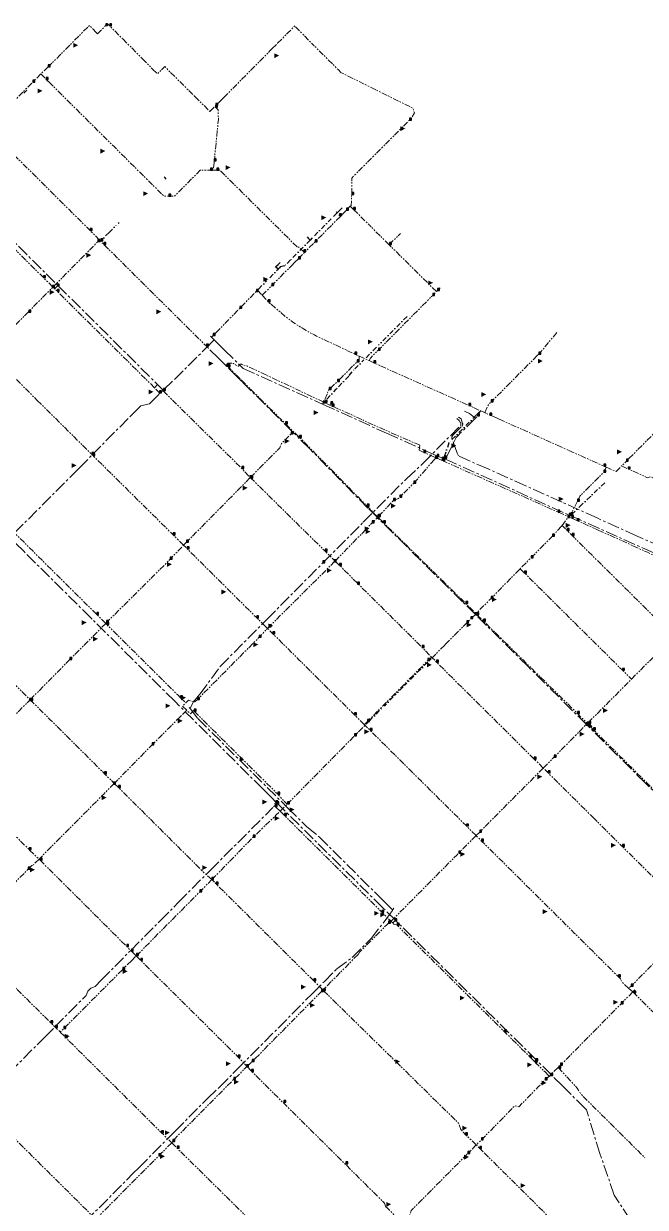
# Model space of a CAD drawing. Header units: millimetres. Extents: x 489358 to 493084, y 5457635 to 5460242.
# Drawn here: x 490310 to 490946, y 5458880 to 5460093 of the extents above; entities that cross this region are included whole.
import ezdxf

# ---------------------------------------------------------------- set-up
doc = ezdxf.new("R2010")
doc.units = ezdxf.units.MM
doc.header["$LTSCALE"] = 10
for name, pattern in [('CENTER', [2, 1.25, -0.25, 0.25, -0.25]), ('DASHDOT', [1, 0.5, -0.25, 0, -0.25]), ('PIPE', [1.305, 0.6, -0.15, 0.15, -0.15, 0.15, -0.105])]:
    doc.linetypes.add(name, pattern=pattern)
for name, color, linetype in [('Abandoned Mains', 10, 'Continuous'), ('Control Valves', 10, 'Continuous'), ('DFPS Mains', 10, 'Continuous'), ('Distribution Mains', 10, 'Continuous'), ('Hydrants', 10, 'Continuous'), ('Transmission Mains', 10, 'Continuous')]:
    doc.layers.add(name, color=color, linetype=linetype)

# ---------------------------------------------------------------- blocks, each defined once
blk = doc.blocks.new('SUPPLYPOINT')
at = {"linetype": 'Continuous'}
h = blk.add_hatch(color=256, dxfattribs=at)
h.paths.add_polyline_path([(0, 3.90525), (0, 0), (3.90525, 0), (3.90525, 3.90525)])
h.paths.add_polyline_path([(3.254375, 1.952625, -1), (0.650875, 1.952625, -1)], flags=16)
blk.add_lwpolyline([(0, 0), (3.90525, 0), (3.90525, 3.90525), (0, 3.90525)], close=True)
blk.add_circle((1.952625, 1.952625), 1.30175)
blk = doc.blocks.new('DAR')
blk.add_solid([(-2.25, 0.34), (-2.24, -0.41), (0, 0)])

msp = doc.modelspace()

# ---------------------------------------------------------------- linework, layer by layer
at = {"layer": 'Abandoned Mains', "color": 40, "linetype": 'DASHDOT', "lineweight": -3, "true_color": 0xffaa00}
for points in [[(490310.261, 5460022.024, 0), (490313.034, 5460024.907, 0)], [(490455.884, 5459933.908, 0), (490454.664, 5459935.128, 0), (490453.734, 5459936.058, 0)], [(490635.936, 5459904.463, 0), (490634.186, 5459902.703, 0), (490630.976, 5459899.463, 0)], [(490406.735, 5459888.681, 0), (490407.592, 5459889.548, 0)], [(490607.626, 5459875.864, 0), (490624.955, 5459893.379, 0)], [(490630.976, 5459899.463, 0), (490628.616, 5459897.073, 0), (490627.099, 5459895.544, 0)], [(490630.976, 5459899.463, 0), (490630.086, 5459900.353, 0)], [(490397.382, 5459879.255, 0), (490389.966, 5459871.76, 0)], [(490397.382, 5459879.255, 0), (490404.704, 5459886.626, 0)], [(490603.325, 5459871.511, 0), (490583.185, 5459851.159, 0), (490577.185, 5459845.059, 0), (490572.635, 5459843.959, 0), (490571.785, 5459843.109, 0)], [(490600.085, 5459874.711, 0), (490601.625, 5459873.191, 0), (490603.325, 5459871.511, 0)], [(490605.484, 5459873.697, 0), (490603.325, 5459871.511, 0)], [(490561.841, 5459832.932, 0), (490570.395, 5459841.689, 0)], [(490570.395, 5459841.689, 0), (490567.885, 5459844.209, 0), (490570.385, 5459846.599, 0), (490572.485, 5459848.609, 0)], [(490570.395, 5459841.689, 0), (490571.785, 5459843.109, 0)], [(490550.441, 5459821.26, 0), (490559.013, 5459830.037, 0)], [(490702.536, 5459793.263, 0), (490673.256, 5459763.79, 0)], [(490671.108, 5459761.628, 0), (490660.502, 5459750.952, 0)], [(490632.365, 5459721.214, 0), (490643.185, 5459732.66, 0), (490649.035, 5459739.41, 0), (490658.354, 5459748.79, 0)], [(490620.427, 5459708.574, 0), (490630.035, 5459718.749, 0), (490630.959, 5459719.726, 0)], [(490777.156, 5459695.903, 0), (490773.37, 5459692.054, 0), (490745.586, 5459664.161, 0)], [(490745.586, 5459664.161, 0), (490745.396, 5459663.601, 0), (490740.276, 5459648.451, 0), (490739.986, 5459647.611, 0)], [(490738.486, 5459645.611, 0), (490738.886, 5459646.111, 0), (490742.035, 5459648.414, 0)], [(490904.915, 5459622.888, 0), (490890.205, 5459608.835, 0), (490881.835, 5459600.915, 0), (490870.995, 5459590.387, 0)], [(490727.078, 5459442.544, 0), (490725.031, 5459440.479, 0)], [(490723.624, 5459439.059, 0), (490699.847, 5459415.097, 0)], [(490688.349, 5459403.518, 0), (490679.027, 5459394.117, 0)], [(490698.439, 5459413.679, 0), (490689.757, 5459404.937, 0)], [(490660.488, 5459375.423, 0), (490663.734, 5459378.707, 0), (490677.619, 5459392.697, 0)]]:
    msp.add_polyline3d(points, dxfattribs=at)
at = {"layer": 'DFPS Mains', "color": 5, "linetype": 'CENTER', "lineweight": 5}
for points in [[(490480.263, 5459391.56, 0), (490483.85, 5459398.873, 0), (490485.142, 5459400.167, 0), (490490.313, 5459406.091, 0), (490511.248, 5459434.748, 0), (490558.864, 5459482.829, 0), (490616.424, 5459540.845, 0), (490657.547, 5459582.311, 0), (490701.896, 5459626.968, 0), (490718.675, 5459642.564, 0), (490757.161, 5459681.395, 0), (490757.166, 5459681.401, 0), (490757.193, 5459681.434, 0), (490757.219, 5459681.467, 0), (490757.244, 5459681.501, 0), (490757.269, 5459681.535, 0), (490757.294, 5459681.57, 0), (490757.318, 5459681.605, 0), (490757.341, 5459681.641, 0), (490757.363, 5459681.677, 0), (490757.385, 5459681.713, 0), (490757.407, 5459681.75, 0), (490757.427, 5459681.787, 0), (490757.447, 5459681.824, 0), (490757.467, 5459681.862, 0), (490757.485, 5459681.9, 0), (490757.503, 5459681.939, 0), (490757.521, 5459681.977, 0), (490757.537, 5459682.016, 0), (490757.553, 5459682.056, 0), (490757.569, 5459682.095, 0), (490757.583, 5459682.135, 0), (490757.597, 5459682.175, 0), (490757.61, 5459682.216, 0), (490757.623, 5459682.256, 0), (490757.634, 5459682.297, 0), (490757.646, 5459682.338, 0), (490757.656, 5459682.379, 0), (490757.666, 5459682.42, 0), (490757.674, 5459682.462, 0), (490757.683, 5459682.504, 0), (490757.69, 5459682.545, 0), (490757.697, 5459682.587, 0), (490757.703, 5459682.629, 0), (490757.708, 5459682.671, 0), (490757.713, 5459682.714, 0), (490757.716, 5459682.756, 0), (490757.719, 5459682.798, 0), (490757.722, 5459682.841, 0), (490757.692, 5459683.348, 0), (490757.557, 5459683.839, 0), (490757.541, 5459683.878, 0), (490757.524, 5459683.917, 0), (490757.507, 5459683.956, 0), (490757.489, 5459683.994, 0), (490757.471, 5459684.033, 0), (490757.452, 5459684.07, 0), (490757.432, 5459684.108, 0), (490757.411, 5459684.145, 0), (490757.39, 5459684.182, 0), (490755.763, 5459686.473, 0), (490753.601, 5459688.62, 0)], [(490753.925, 5459653.055, 0), (490748.526, 5459668.195, 0), (490748.525, 5459668.199, 0), (490748.51, 5459668.252, 0), (490748.495, 5459668.306, 0), (490748.482, 5459668.36, 0), (490748.47, 5459668.414, 0), (490748.458, 5459668.469, 0), (490748.448, 5459668.523, 0), (490748.438, 5459668.578, 0), (490748.43, 5459668.633, 0), (490748.422, 5459668.688, 0), (490748.415, 5459668.743, 0), (490748.41, 5459668.799, 0), (490748.405, 5459668.854, 0), (490748.401, 5459668.91, 0), (490748.398, 5459668.965, 0), (490748.396, 5459669.021, 0), (490748.396, 5459669.076, 0), (490748.396, 5459669.132, 0), (490748.397, 5459669.188, 0), (490748.399, 5459669.243, 0), (490748.461, 5459669.74, 0), (490748.62, 5459670.272, 0), (490748.641, 5459670.323, 0), (490748.663, 5459670.374, 0), (490748.685, 5459670.425, 0), (490748.709, 5459670.475, 0), (490748.733, 5459670.525, 0), (490748.759, 5459670.575, 0), (490748.785, 5459670.624, 0), (490748.812, 5459670.672, 0), (490748.84, 5459670.721, 0), (490748.869, 5459670.768, 0), (490748.898, 5459670.815, 0), (490748.929, 5459670.862, 0), (490748.96, 5459670.908, 0), (490748.992, 5459670.953, 0), (490749.025, 5459670.998, 0), (490749.058, 5459671.043, 0), (490749.092, 5459671.086, 0), (490749.128, 5459671.13, 0), (490749.163, 5459671.172, 0), (490749.2, 5459671.214, 0), (490758.645, 5459680.728, 0), (490758.65, 5459680.734, 0), (490758.688, 5459680.777, 0), (490758.725, 5459680.82, 0), (490758.761, 5459680.864, 0), (490758.797, 5459680.909, 0), (490758.831, 5459680.954, 0), (490758.865, 5459681, 0), (490758.898, 5459681.046, 0), (490758.931, 5459681.093, 0), (490758.962, 5459681.141, 0), (490758.993, 5459681.189, 0), (490759.022, 5459681.238, 0), (490759.051, 5459681.287, 0), (490759.079, 5459681.336, 0), (490759.106, 5459681.387, 0), (490759.133, 5459681.437, 0), (490759.158, 5459681.488, 0), (490759.182, 5459681.54, 0), (490759.206, 5459681.592, 0), (490759.229, 5459681.644, 0), (490759.251, 5459681.697, 0), (490759.271, 5459681.75, 0), (490759.291, 5459681.803, 0), (490759.31, 5459681.857, 0), (490759.328, 5459681.911, 0), (490759.345, 5459681.965, 0), (490759.362, 5459682.02, 0), (490759.377, 5459682.075, 0), (490759.391, 5459682.13, 0), (490759.404, 5459682.186, 0), (490759.416, 5459682.241, 0), (490759.428, 5459682.297, 0), (490759.438, 5459682.353, 0), (490759.447, 5459682.41, 0), (490759.456, 5459682.466, 0), (490759.463, 5459682.522, 0), (490759.47, 5459682.579, 0), (490759.475, 5459682.636, 0), (490759.479, 5459682.693, 0), (490759.483, 5459682.75, 0), (490759.485, 5459682.807, 0), (490759.487, 5459682.864, 0), (490759.487, 5459682.921, 0), (490759.487, 5459682.978, 0), (490759.485, 5459683.035, 0), (490759.483, 5459683.092, 0), (490759.479, 5459683.148, 0), (490759.474, 5459683.205, 0), (490759.389, 5459683.711, 0), (490757.941, 5459688.234, 0), (490755.103, 5459690.133, 0)], [(491017.395, 5459532.642, 0), (490937.568, 5459568.556, 0), (490897.017, 5459586.774, 0), (490861.29, 5459602.822, 0), (490824.09, 5459619.54, 0), (490785.412, 5459636.94, 0), (490755.294, 5459650.458, 0), (490753.925, 5459653.055, 0)], [(490479.523, 5459392.502, 0), (490480.263, 5459391.56, 0)], [(490480.263, 5459391.56, 0), (490488.261, 5459381.169, 0), (490580.567, 5459289.562, 0), (490600.017, 5459270.235, 0), (490612.416, 5459260.072, 0), (490676.97, 5459195.934, 0), (490684.864, 5459188.075, 0), (490686.74, 5459186.264, 0), (490687.814, 5459185.227, 0)], [(490373.085, 5458865.862, 0), (490422.162, 5458915.354, 0), (490427.862, 5458921.105, 0), (490463.054, 5458956.584, 0), (490465.024, 5458958.572, 0), (490498.042, 5458991.87, 0), (490510.369, 5459003.576, 0), (490524.244, 5459017.55, 0), (490528.258, 5459021.593, 0), (490605.692, 5459099.71, 0), (490617.814, 5459111.938, 0), (490630.48, 5459124.717, 0), (490646.252, 5459136.371, 0), (490665.649, 5459155.877, 0), (490681.849, 5459176.814, 0), (490685.682, 5459181.768, 0), (490687.513, 5459184.739, 0), (490687.814, 5459185.227, 0)], [(490688.878, 5459186.954, 0), (490688.251, 5459185.936, 0), (490687.814, 5459185.227, 0)]]:
    msp.add_polyline3d(points, dxfattribs=at)
at = {"layer": 'Distribution Mains', "color": 140, "linetype": 'PIPE', "lineweight": 5, "true_color": 0x00aaff, "flags": 128}
for points in [[(490384.455, 5460083.777), (490377.313, 5460091.483), (490361.485, 5460075.505), (490347.061, 5460060.945), (490335.102, 5460048.873)], [(490384.455, 5460083.777), (490385.474, 5460082.677)], [(490385.474, 5460082.677), (490393.915, 5460091.199)], [(490393.915, 5460091.199), (490395.832, 5460093.099), (490397.179, 5460091.761), (490398.028, 5460090.914), (490411.396, 5460077.564)], [(490569.946, 5460073.159), (490580.217, 5460083.528), (490587.533, 5460090.913), (490605.633, 5460072.241)], [(490411.396, 5460077.564), (490420.945, 5460068.029), (490431.375, 5460057.396)], [(490564.459, 5460067.621), (490569.946, 5460073.159)], [(490644.389, 5459906.084), (490645.131, 5459906.777), (490645.901, 5459918.116), (490645.832, 5459935.074), (490703.157, 5459992.521), (490705.135, 5459994.503), (490707.894, 5459997.823), (490709.964, 5460002.006), (490708.366, 5460006.736), (490635.085, 5460043.002), (490631.892, 5460046.173), (490605.633, 5460072.241)], [(490514.755, 5460017.444), (490561.746, 5460064.882), (490564.459, 5460067.621)], [(490335.102, 5460048.873), (490327.47, 5460041.637)], [(490431.375, 5460057.396), (490441.972, 5460046.593)], [(490441.972, 5460046.593), (490446.937, 5460041.664), (490454.406, 5460049.187), (490470.012, 5460033.693), (490485.334, 5460018.481)], [(490327.47, 5460041.637), (490319.199, 5460033.283), (490308.076, 5460022.047), (490292.427, 5460006.241), (490290.739, 5460004.536), (490289.831, 5460003.619), (490272.454, 5459986.142)], [(490327.47, 5460041.637), (490330.19, 5460038.944)], [(490330.19, 5460038.944), (490331.469, 5460037.678)], [(490336.953, 5460032.247), (490333.099, 5460036.063), (490331.469, 5460037.678)], [(490504.253, 5459943.095), (490501.155, 5459943.082), (490496.208, 5459943.061), (490490.695, 5459943.038), (490471.967, 5459924.134), (490464.299, 5459916.393), (490459.481, 5459916.365), (490458.49, 5459916.359), (490457.782, 5459916.355), (490453.72, 5459916.331), (490444.001, 5459925.979), (490402.462, 5459967.214), (490400.16, 5459969.5), (490351.292, 5460018.013), (490336.953, 5460032.247)], [(490485.334, 5460018.481), (490500.685, 5460003.241)], [(490510.536, 5460013.186), (490506.735, 5460009.348), (490505.891, 5460008.496)], [(490510.536, 5460013.186), (490514.755, 5460017.444)], [(490500.685, 5460003.241), (490505.891, 5460008.496)], [(490505.891, 5460008.496), (490506.478, 5460007.815), (490509.033, 5460004.85), (490509.336, 5459994.955), (490508.669, 5459988.315), (490505.533, 5459957.111), (490505.189, 5459953.693)], [(490387.582, 5459871.484), (490377.982, 5459881.304), (490363.722, 5459895.468), (490300.992, 5459957.775), (490281.532, 5459977.105)], [(490504.957, 5459951.064), (490504.253, 5459943.095)], [(490504.957, 5459951.064), (490505.097, 5459952.655), (490505.189, 5459953.693)], [(490509.665, 5459943.117), (490508.928, 5459943.114), (490507.657, 5459943.109), (490504.253, 5459943.095)], [(490510.875, 5459943.089), (490509.665, 5459943.117)], [(490589.874, 5459864.42), (490582.99, 5459871.395), (490549.713, 5459904.429), (490514.859, 5459939.029), (490510.875, 5459943.089)], [(490339.882, 5459823.403), (490330.132, 5459833.002), (490321.502, 5459841.612), (490292.841, 5459870.202), (490252.461, 5459910.482), (490230.231, 5459932.652)], [(490637.153, 5459898.775), (490640.519, 5459902.174)], [(490644.389, 5459906.084), (490640.519, 5459902.174)], [(490644.389, 5459906.084), (490647.685, 5459902.819)], [(490647.685, 5459902.819), (490655.146, 5459895.431)], [(490634.201, 5459895.792), (490629.379, 5459890.92), (490626.467, 5459887.978), (490614.855, 5459876.247), (490608.397, 5459869.744), (490597.41, 5459858.631)], [(490632.781, 5459897.199), (490633.491, 5459896.496), (490634.201, 5459895.792)], [(490637.153, 5459898.775), (490634.201, 5459895.792)], [(490655.146, 5459895.431), (490663.921, 5459886.742)], [(490684.223, 5459866.638), (490663.921, 5459886.742)], [(490684.223, 5459866.638), (490684.65, 5459867.073), (490695.797, 5459878.331)], [(490340.532, 5459824.003), (490374.948, 5459858.772), (490375.722, 5459859.554), (490386.032, 5459869.954), (490387.582, 5459871.484)], [(490388.642, 5459870.404), (490387.582, 5459871.484)], [(490389.263, 5459871.049), (490388.642, 5459870.404)], [(490498.683, 5459761.056), (490497.783, 5459761.956), (490497.063, 5459762.676), (490462.993, 5459796.506), (490456.043, 5459803.405), (490392.032, 5459866.954), (490388.642, 5459870.404)], [(490597.41, 5459858.631), (490596.7, 5459859.335), (490591.782, 5459864.217), (490589.874, 5459864.42)], [(490732.582, 5459818.748), (490726.334, 5459824.936), (490713.051, 5459838.09), (490684.223, 5459866.638)], [(490591.26, 5459852.41), (490587.402, 5459848.512)], [(490591.26, 5459852.41), (490597.41, 5459858.631)], [(490554.178, 5459814.949), (490564.038, 5459824.91), (490565.538, 5459826.426), (490572.602, 5459833.562), (490584.469, 5459845.55)], [(490584.469, 5459845.55), (490587.402, 5459848.512)], [(490274.081, 5459756.95), (490276.631, 5459759.55), (490290.611, 5459773.662), (490291.945, 5459774.994), (490298.979, 5459782.02), (490314.782, 5459798.042), (490338.182, 5459821.642), (490339.482, 5459822.953), (490339.882, 5459823.403)], [(490339.882, 5459823.403), (490340.532, 5459824.003)], [(490443.907, 5459720.142), (490409.713, 5459754.074), (490392.903, 5459770.764), (490376.663, 5459786.873), (490344.432, 5459818.853), (490339.882, 5459823.403)], [(490344.947, 5459825.018), (490344.432, 5459824.453), (490342.282, 5459822.303), (490340.532, 5459824.003)], [(490532.594, 5459802.987), (490548.16, 5459818.924), (490549.377, 5459820.17)], [(490549.377, 5459820.17), (490554.178, 5459814.949)], [(490663.565, 5459747.969), (490664.971, 5459750.614), (490673.096, 5459758.796), (490674.599, 5459760.309), (490676.199, 5459761.92), (490682.347, 5459768.111), (490683.12, 5459768.89), (490683.496, 5459769.269), (490683.873, 5459769.648), (490687.051, 5459772.848), (490687.48, 5459773.28), (490688.339, 5459774.145), (490706.697, 5459792.632), (490728.742, 5459814.833), (490732.582, 5459818.748)], [(490736.447, 5459822.639), (490733.814, 5459819.988), (490732.582, 5459818.748)], [(490554.178, 5459814.949), (490560.372, 5459808.213), (490562.556, 5459806.288), (490577.936, 5459793.203), (490580.482, 5459791.249), (490583.067, 5459789.336), (490585.679, 5459787.473), (490588.485, 5459785.548), (490591.001, 5459783.883), (490593.707, 5459782.159), (490596.447, 5459780.479), (490599.212, 5459778.85), (490602.006, 5459777.269), (490604.826, 5459775.737), (490607.658, 5459774.263), (490609.825, 5459773.175), (490612.71, 5459771.784), (490645.327, 5459756.398), (490649.129, 5459754.604), (490653.558, 5459752.568)], [(490506.833, 5459776.607), (490530.843, 5459801.195)], [(490530.843, 5459801.195), (490531.542, 5459801.91)], [(490531.542, 5459801.91), (490532.594, 5459802.987)], [(490506.833, 5459776.607), (490505.05, 5459774.81), (490504.013, 5459773.766), (490502.293, 5459772.006)], [(490855.769, 5459776.773), (490839.264, 5459756.668), (490837.333, 5459754.721), (490835.831, 5459753.207)], [(490274.731, 5459756.35), (490281.845, 5459749.244), (490323.882, 5459707.251)], [(490519.084, 5459743.557), (490518.584, 5459743.057), (490518.133, 5459742.607)], [(490617.13, 5459705.424), (490539.184, 5459742.257), (490533.334, 5459744.107), (490533.164, 5459744.177), (490532.994, 5459744.227), (490532.824, 5459744.267), (490532.644, 5459744.297), (490532.464, 5459744.307), (490532.284, 5459744.307), (490532.104, 5459744.287), (490531.924, 5459744.257), (490531.754, 5459744.207), (490531.574, 5459744.157), (490531.414, 5459744.087), (490531.254, 5459743.997), (490531.104, 5459743.907), (490530.954, 5459743.797), (490530.824, 5459743.677), (490530.694, 5459743.547), (490530.584, 5459743.407), (490530.474, 5459743.267), (490530.384, 5459743.107), (490530.304, 5459742.947), (490530.234, 5459742.777), (490530.184, 5459742.607), (490530.084, 5459742.527), (490529.974, 5459742.457), (490529.864, 5459742.397), (490529.754, 5459742.347), (490529.634, 5459742.307), (490529.514, 5459742.277), (490529.384, 5459742.257), (490529.264, 5459742.237), (490529.134, 5459742.237), (490529.004, 5459742.237), (490528.884, 5459742.257), (490528.754, 5459742.287), (490528.634, 5459742.317), (490528.514, 5459742.367), (490528.404, 5459742.417), (490528.294, 5459742.477), (490528.194, 5459742.547), (490528.094, 5459742.627), (490527.994, 5459742.717), (490527.914, 5459742.807), (490527.834, 5459742.907), (490527.803, 5459742.945), (490527.728, 5459743.033), (490527.652, 5459743.12), (490527.575, 5459743.206), (490527.496, 5459743.29), (490527.416, 5459743.373), (490527.334, 5459743.455), (490527.25, 5459743.535), (490527.166, 5459743.613), (490527.08, 5459743.69), (490526.993, 5459743.766), (490526.904, 5459743.84), (490526.814, 5459743.912), (490526.723, 5459743.983), (490526.63, 5459744.053), (490526.537, 5459744.12), (490526.442, 5459744.186), (490526.346, 5459744.251), (490526.249, 5459744.313), (490526.151, 5459744.374), (490526.052, 5459744.433), (490525.952, 5459744.491), (490525.851, 5459744.547), (490525.749, 5459744.601), (490525.646, 5459744.653), (490525.542, 5459744.703), (490525.437, 5459744.752), (490525.331, 5459744.799), (490525.225, 5459744.844), (490525.118, 5459744.887), (490525.01, 5459744.928), (490524.901, 5459744.967), (490524.792, 5459745.004), (490524.682, 5459745.04), (490524.572, 5459745.073), (490524.461, 5459745.105), (490524.349, 5459745.134), (490524.237, 5459745.162), (490524.124, 5459745.188), (490524.011, 5459745.212), (490523.898, 5459745.233), (490523.784, 5459745.253), (490523.67, 5459745.271), (490523.556, 5459745.287), (490523.441, 5459745.301), (490523.326, 5459745.312), (490523.211, 5459745.322), (490523.096, 5459745.33), (490522.98, 5459745.336), (490522.865, 5459745.34), (490522.75, 5459745.341), (490522.634, 5459745.341), (490522.519, 5459745.339), (490522.403, 5459745.335), (490522.288, 5459745.328), (490522.173, 5459745.32), (490522.058, 5459745.31), (490521.943, 5459745.297), (490521.828, 5459745.283), (490521.714, 5459745.267), (490521.6, 5459745.248), (490521.486, 5459745.228), (490521.373, 5459745.206), (490521.26, 5459745.181), (490521.148, 5459745.155), (490521.036, 5459745.127), (490520.924, 5459745.097), (490520.813, 5459745.065), (490520.703, 5459745.031), (490520.593, 5459744.995), (490520.484, 5459744.957), (490519.084, 5459743.557)], [(490653.558, 5459752.568), (490653.405, 5459748.964), (490651.354, 5459746.9), (490647.389, 5459742.911), (490646.043, 5459741.556), (490636, 5459731.453), (490632.184, 5459727.625), (490631.675, 5459727.111), (490631.306, 5459726.726), (490630.859, 5459726.28), (490626.988, 5459722.388), (490622.905, 5459718.28), (490622.217, 5459717.588), (490617.561, 5459706.455)], [(490653.558, 5459752.568), (490663.565, 5459747.969)], [(490663.565, 5459747.969), (490668.576, 5459745.667), (490669.941, 5459745.054), (490765.832, 5459701.976), (490777.851, 5459696.603)], [(490835.831, 5459753.207), (490790.033, 5459707.02)], [(490517.693, 5459742.156), (490518.133, 5459742.607)], [(490518.133, 5459742.607), (490519.234, 5459741.557), (490532.884, 5459728.007)], [(490443.907, 5459720.142), (490443.483, 5459719.714)], [(490447.124, 5459723.395), (490443.907, 5459720.142)], [(490449.52, 5459714.572), (490449.084, 5459715.005), (490443.907, 5459720.142)], [(490532.884, 5459728.007), (490578.084, 5459683.107)], [(490323.882, 5459707.251), (490337.714, 5459693.52), (490379.233, 5459652.302)], [(490452.964, 5459716.725), (490453.164, 5459717.365), (490453.684, 5459717.855), (490453.334, 5459718.245)], [(490452.964, 5459716.725), (490460.984, 5459708.795), (490531.703, 5459639.016), (490533.233, 5459637.506), (490542.033, 5459628.206)], [(490782.11, 5459694.699), (490785.744, 5459702.825), (490788.746, 5459705.722), (490790.033, 5459707.02)], [(490616.935, 5459704.959), (490615.795, 5459703.359)], [(490617.13, 5459705.424), (490616.935, 5459704.959)], [(490617.561, 5459706.455), (490617.13, 5459705.424)], [(490618.495, 5459704.779), (490617.13, 5459705.424)], [(490617.561, 5459706.455), (490618.833, 5459705.288), (490618.495, 5459704.779)], [(490623.315, 5459702.499), (490618.495, 5459704.779)], [(490624.235, 5459703.559), (490623.315, 5459702.499)], [(490715.735, 5459661.211), (490660.285, 5459685.459), (490656.725, 5459687.489), (490649.875, 5459690.539), (490625.735, 5459701.359), (490623.315, 5459702.499)], [(490777.851, 5459696.603), (490775.514, 5459692.083), (490774.761, 5459691.324), (490773.207, 5459689.759)], [(490777.851, 5459696.603), (490782.11, 5459694.699)], [(490794.876, 5459688.874), (490787.323, 5459692.263), (490782.11, 5459694.699)], [(490929.701, 5459647.616), (490976.394, 5459694.635), (490982.942, 5459701.229), (490983.576, 5459701.867), (490984.216, 5459702.511), (490987.883, 5459706.205), (490993.411, 5459701.84), (490995.464, 5459700.219), (490996.805, 5459699.159), (490997.279, 5459698.784), (490997.753, 5459698.41), (491020.408, 5459680.508), (491048.074, 5459658.645), (491078.411, 5459639.36), (491078.868, 5459639.069), (491102.041, 5459624.34), (491109.81, 5459620.783), (491110.778, 5459620.339), (491117.182, 5459617.406)], [(490578.084, 5459683.107), (490592.534, 5459669.158), (490609.214, 5459652.188), (490661.584, 5459598.908), (490672.503, 5459587.833)], [(490794.876, 5459688.874), (490796.826, 5459687.999)], [(490796.826, 5459687.999), (490882.667, 5459649.492), (490903.909, 5459639.963), (490906.231, 5459638.921)], [(490542.033, 5459628.206), (490556.517, 5459642.803), (490572.338, 5459658.746), (490573.877, 5459663.134), (490577.892, 5459667.177), (490583.808, 5459673.136), (490585.498, 5459674.839)], [(490715.535, 5459655.91), (490714.985, 5459656.16), (490715.735, 5459661.211)], [(490473.633, 5459558.904), (490463.083, 5459569.404), (490459.898, 5459572.553), (490424.943, 5459607.103), (490424.293, 5459607.753), (490408.734, 5459623.139), (490408.307, 5459623.561), (490407.88, 5459623.983), (490380.933, 5459650.602), (490380.083, 5459651.452), (490379.683, 5459651.852), (490379.233, 5459652.302)], [(490730.485, 5459646.711), (490709.385, 5459622.41)], [(490715.535, 5459655.91), (490717.575, 5459654.99), (490719.735, 5459654.011), (490732.208, 5459648.44)], [(490731.735, 5459648.011), (490730.485, 5459646.711)], [(490732.208, 5459648.44), (490731.735, 5459648.011)], [(490732.208, 5459648.44), (490738.197, 5459645.769)], [(490733.177, 5459649.626), (490733.626, 5459650.171)], [(490738.197, 5459645.769), (490738.604, 5459646.683), (490739.541, 5459648.783), (490741.137, 5459648.072), (490742.05, 5459647.664)], [(490929.701, 5459647.616), (490927.07, 5459644.966), (490922.177, 5459640.038)], [(490738.197, 5459645.769), (490739.336, 5459645.261), (490744.906, 5459642.78), (490857.086, 5459592.814), (490867.727, 5459588.049)], [(490906.231, 5459638.921), (490904.044, 5459633.717), (490883.346, 5459612.91), (490879.467, 5459609.01)], [(490906.231, 5459638.921), (490916.726, 5459634.213)], [(490916.726, 5459634.213), (490922.177, 5459640.038)], [(490922.177, 5459640.038), (490928.994, 5459636.973), (490948.84, 5459628.051), (490951.532, 5459629.038), (491005.232, 5459605.054), (491005.818, 5459604.793), (491006.404, 5459604.531), (491037.045, 5459590.846)], [(490473.633, 5459558.904), (490476.684, 5459561.904), (490479.39, 5459564.649), (490512.514, 5459598.255), (490513.584, 5459599.345), (490535.403, 5459621.476), (490541.633, 5459627.806), (490542.033, 5459628.206)], [(490542.033, 5459628.206), (490542.683, 5459627.556), (490556.444, 5459613.994), (490615.612, 5459555.684), (490618.684, 5459552.657), (490628.884, 5459542.557)], [(490688.735, 5459604.659), (490689.185, 5459605.109), (490693.685, 5459606.659), (490694.379, 5459607.355), (490694.802, 5459607.78), (490695.438, 5459608.417), (490696.875, 5459609.859), (490699.045, 5459612.04), (490703.145, 5459616.15), (490709.385, 5459622.41)], [(490673.074, 5459588.409), (490687.255, 5459603.129), (490688.735, 5459604.659)], [(490877.045, 5459604.069), (490871.541, 5459592.841)], [(490879.467, 5459609.01), (490877.045, 5459604.069)], [(490628.884, 5459542.557), (490641.291, 5459555.359), (490661.534, 5459576.248), (490666.834, 5459581.708), (490671.632, 5459586.554), (490672.098, 5459587.197), (490672.503, 5459587.833)], [(490672.503, 5459587.833), (490673.074, 5459588.409)], [(490672.503, 5459587.833), (490673.354, 5459586.969)], [(490673.074, 5459588.409), (490673.934, 5459587.559), (490673.354, 5459586.969)], [(490673.354, 5459586.969), (490678.484, 5459581.759), (490756.688, 5459504.949), (490762.684, 5459499.06), (490772.584, 5459489.211)], [(490861.386, 5459578.963), (490865.036, 5459584.333), (490866.999, 5459587.141)], [(490867.727, 5459588.049), (490866.999, 5459587.141)], [(490867.727, 5459588.049), (490870.796, 5459586.674)], [(490870.229, 5459590.164), (490869.741, 5459589.169)], [(490870.229, 5459590.164), (490870.623, 5459590.97)], [(490871.541, 5459592.841), (490870.623, 5459590.97)], [(490870.623, 5459590.97), (490872.339, 5459590.286)], [(490872.339, 5459590.286), (490871.096, 5459587.376), (490870.796, 5459586.674)], [(490870.796, 5459586.674), (490876.736, 5459584.015), (490896.305, 5459575.191), (490896.986, 5459574.884)], [(490860.736, 5459578.363), (490851.486, 5459568.163), (490830.322, 5459546.869), (490829.522, 5459546.064), (490828.631, 5459545.167), (490818.685, 5459535.161)], [(490860.736, 5459578.363), (490861.386, 5459578.963)], [(490975.784, 5459465.515), (490966.234, 5459474.915), (490956.983, 5459484.093), (490895.286, 5459545.304), (490882.946, 5459557.534), (490871.967, 5459568.425), (490871.257, 5459569.129), (490870.902, 5459569.482), (490866.536, 5459573.813), (490861.386, 5459578.963)], [(490896.986, 5459574.884), (490898.155, 5459574.357)], [(490898.155, 5459574.357), (490898.836, 5459574.05), (490948.705, 5459551.566), (490980.322, 5459537.312)], [(490393.933, 5459478.701), (490384.683, 5459487.951), (490301.932, 5459570.1)], [(490393.933, 5459478.701), (490394.783, 5459479.551), (490416.643, 5459501.332), (490456.093, 5459540.633), (490458.273, 5459542.803), (490459.983, 5459544.503), (490473.633, 5459558.904)], [(490559.584, 5459473.605), (490548.534, 5459484.505), (490521.724, 5459511.134), (490517.164, 5459515.674), (490500.484, 5459532.244), (490477.333, 5459555.254), (490473.633, 5459558.904)], [(490559.584, 5459473.605), (490561.284, 5459475.305), (490599.954, 5459513.776), (490622.414, 5459536.117), (490628.034, 5459541.707), (490628.884, 5459542.557)], [(490628.884, 5459542.557), (490633.434, 5459538.057), (490652.234, 5459519.397), (490698.544, 5459473.408), (490708.054, 5459463.968), (490709.759, 5459462.275), (490717.984, 5459454.108), (490727.734, 5459444.009)], [(490817.835, 5459534.311), (490790.855, 5459506.731), (490790.23, 5459506.093), (490788.535, 5459504.361), (490773.874, 5459489.661)], [(490818.285, 5459534.761), (490817.835, 5459534.311)], [(490818.685, 5459535.161), (490818.285, 5459534.761)], [(490818.285, 5459534.761), (490822.835, 5459530.262), (490831.045, 5459522.112), (490836.895, 5459516.312), (490840.135, 5459513.103), (490841.033, 5459512.212), (490899.474, 5459454.199), (490899.831, 5459453.845), (490923.184, 5459430.663), (490932.284, 5459421.664)], [(490224.833, 5459491.648), (490249.453, 5459467.158), (490282.573, 5459434.229), (490300.523, 5459416.379), (490307.633, 5459409.299), (490316.533, 5459400.549)], [(490772.584, 5459489.211), (490773.034, 5459488.811)], [(490773.874, 5459489.661), (490773.034, 5459488.811)], [(490773.034, 5459488.811), (490773.434, 5459488.361)], [(490773.434, 5459488.361), (490773.884, 5459487.511)], [(490773.874, 5459489.661), (490774.534, 5459489.011)], [(490773.884, 5459487.511), (490774.934, 5459488.561), (490774.534, 5459489.011)], [(490316.533, 5459400.549), (490337.265, 5459421.486), (490357.283, 5459441.7), (490377.003, 5459461.621), (490382.133, 5459466.791), (490393.933, 5459478.701)], [(490470.683, 5459402.453), (490467.653, 5459405.463), (490449.263, 5459423.722), (490447.783, 5459425.192), (490409.963, 5459462.772), (490395.033, 5459477.601), (490393.933, 5459478.701)], [(490741.664, 5459457.216), (490763.584, 5459479.26), (490765.094, 5459480.79), (490767.884, 5459483.61), (490772.524, 5459487.841)], [(490773.376, 5459486.998), (490773.884, 5459487.511)], [(490773.884, 5459487.511), (490780.834, 5459481.061), (490877.084, 5459386.362), (490887.064, 5459376.083)], [(490485.346, 5459398.246), (490487.491, 5459400.409), (490487.93, 5459400.852), (490521.603, 5459434.825), (490539.617, 5459453.015), (490546.904, 5459460.374), (490550.984, 5459464.505), (490559.584, 5459473.605)], [(490658.696, 5459375.056), (490648.634, 5459385.107), (490629.194, 5459404.427), (490622.254, 5459411.316), (490598.271, 5459435.141), (490591.804, 5459441.566), (490565.184, 5459468.005), (490559.584, 5459473.605)], [(490932.284, 5459421.664), (490937.813, 5459427.224), (490954.374, 5459443.914), (490954.774, 5459444.314), (490964.434, 5459454.055), (490965.534, 5459455.165), (490975.784, 5459465.515)], [(490741.019, 5459456.568), (490728.134, 5459443.609)], [(490741.664, 5459457.216), (490741.019, 5459456.568)], [(490727.734, 5459444.009), (490723.785, 5459440.621), (490700.184, 5459416.847), (490688.274, 5459404.849), (490677.64, 5459394.137), (490661.936, 5459378.319), (490658.696, 5459375.056)], [(490728.134, 5459443.609), (490727.734, 5459444.009)], [(490832.633, 5459339.81), (490828.728, 5459343.687), (490828.296, 5459344.116), (490824.119, 5459348.263), (490732.684, 5459439.059), (490728.134, 5459443.609)], [(490887.884, 5459376.912), (490904.394, 5459393.542), (490909.124, 5459398.313), (490927.574, 5459416.913), (490932.284, 5459421.664)], [(490239.984, 5459323.347), (490303.183, 5459387.089), (490305.511, 5459389.441), (490315.883, 5459399.899), (490316.533, 5459400.549)], [(490316.533, 5459400.549), (490317.183, 5459399.899), (490336.873, 5459380.329), (490372.734, 5459344.69), (490391.334, 5459326.191), (490392.834, 5459324.701), (490402.734, 5459314.851)], [(490470.683, 5459402.453), (490475.894, 5459397.326)], [(490476.982, 5459389.805), (490472.677, 5459394.079), (490475.894, 5459397.326)], [(490475.894, 5459397.326), (490478.682, 5459400.139), (490485.346, 5459398.246)], [(490470.488, 5459383.36), (490469.373, 5459382.253), (490458.613, 5459371.513), (490448.903, 5459361.823), (490441.383, 5459354.302), (490402.734, 5459314.851)], [(490476.982, 5459389.805), (490470.488, 5459383.36)], [(490484.533, 5459388.753), (490483.874, 5459389.401), (490480.658, 5459386.155), (490476.982, 5459389.805)], [(490484.533, 5459388.753), (490495.993, 5459377.384), (490510.483, 5459362.994), (490533.363, 5459340.274), (490543.953, 5459329.764), (490570.133, 5459303.754), (490579.653, 5459293.424)], [(490579.653, 5459293.424), (490580.083, 5459293.854), (490593.167, 5459307.139), (490648.734, 5459363.506), (490659.405, 5459374.352)], [(490659.405, 5459374.352), (490658.696, 5459375.056)], [(490773.232, 5459261.358), (490763.282, 5459271.208), (490748.592, 5459285.807), (490716.783, 5459317.397), (490714.173, 5459319.987), (490683.453, 5459350.517), (490666.095, 5459367.754), (490664.834, 5459369.007), (490659.405, 5459374.352)], [(490841.983, 5459330.56), (490853.129, 5459341.822), (490854.604, 5459343.313), (490869.833, 5459358.701), (490880.334, 5459369.301), (490885.467, 5459374.487), (490886.165, 5459375.193), (490887.064, 5459376.083)], [(490887.064, 5459376.083), (490887.884, 5459376.912)], [(490887.064, 5459376.083), (490890.434, 5459372.612)], [(490887.884, 5459376.912), (490888.591, 5459376.205), (490891.734, 5459373.062), (490890.884, 5459372.162)], [(490890.434, 5459372.612), (490890.884, 5459372.162)], [(490890.884, 5459372.162), (490891.334, 5459371.762)], [(491044.051, 5459220.093), (491031.031, 5459233.013), (490947.963, 5459315.512), (490893.484, 5459369.612), (490891.334, 5459371.762)], [(490841.983, 5459330.56), (490832.633, 5459339.81)], [(490773.232, 5459261.358), (490776.882, 5459265.008), (490837.043, 5459325.59), (490841.983, 5459330.56)], [(490894.031, 5459278.861), (490890.193, 5459282.67), (490846.933, 5459325.61), (490841.983, 5459330.56)], [(490402.734, 5459314.851), (490401.884, 5459314.001), (490391.584, 5459303.601), (490390.694, 5459302.731), (490325.683, 5459237.249)], [(490402.734, 5459314.851), (490407.084, 5459310.551), (490408.794, 5459308.851), (490491.784, 5459226.102)], [(490568.633, 5459295.354), (490568.233, 5459294.904), (490567.183, 5459293.854), (490567.693, 5459292.634)], [(490567.693, 5459292.634), (490569.083, 5459294.054), (490569.533, 5459294.454)], [(490502.633, 5459216.202), (490520.243, 5459234.333), (490544.883, 5459259.703), (490556.563, 5459270.924), (490565.333, 5459279.344), (490568.643, 5459282.524), (490572.583, 5459286.304)], [(490566.733, 5459291.654), (490565.883, 5459290.804)], [(490566.733, 5459291.654), (490566.283, 5459292.104)], [(490567.693, 5459292.634), (490566.733, 5459291.654)], [(490572.583, 5459286.304), (490567.433, 5459291.044), (490566.733, 5459291.654)], [(490572.583, 5459286.304), (490579.653, 5459293.424)], [(490572.583, 5459286.304), (490576.933, 5459282.004), (490587.293, 5459271.704), (490590.103, 5459268.914), (490597.253, 5459261.814), (490607.833, 5459251.294), (490616.063, 5459243.125), (490672.653, 5459186.915), (490676.833, 5459182.755), (490686.082, 5459173.505)], [(490288.134, 5459274.099), (490289.344, 5459272.899), (490315.533, 5459246.949), (490325.683, 5459237.249)], [(490895.237, 5459277.663), (490894.669, 5459278.227), (490894.031, 5459278.861)], [(490989.63, 5459183.961), (490968.462, 5459204.981), (490963.242, 5459210.161), (490944.865, 5459228.401), (490936.89, 5459236.317), (490936.241, 5459236.961), (490923.014, 5459250.09), (490922.446, 5459250.653), (490918.902, 5459254.171), (490895.237, 5459277.663)], [(490686.082, 5459173.505), (490710.12, 5459197.769), (490710.991, 5459198.648), (490736.946, 5459224.847), (490753.664, 5459241.723), (490755.382, 5459243.457), (490758.172, 5459246.257), (490773.232, 5459261.358)], [(490929.631, 5459104.85), (490922.431, 5459111.41), (490920.931, 5459114.66), (490918.981, 5459116.61), (490892.597, 5459142.812), (490886.634, 5459148.734), (490873.781, 5459161.498), (490871.258, 5459164.004), (490857.351, 5459177.818), (490856.004, 5459179.156), (490848.922, 5459186.188), (490836.172, 5459198.858), (490834.452, 5459200.568), (490815.154, 5459219.735), (490794.442, 5459240.308), (490778.882, 5459255.758), (490773.232, 5459261.358)], [(490325.683, 5459237.249), (490319.884, 5459231.449)], [(490325.683, 5459237.249), (490326.733, 5459236.149)], [(490326.733, 5459236.149), (490342.07, 5459220.864), (490350.904, 5459212.06), (490368.584, 5459194.44), (490382.404, 5459180.66), (490415.433, 5459147.75), (490419.533, 5459143.7), (490420.183, 5459143.05), (490421.733, 5459141.5)], [(490319.884, 5459231.449), (490318.384, 5459230.749), (490317.724, 5459230.089), (490314.534, 5459226.849), (490305.964, 5459218.189), (490305.319, 5459217.537), (490288.004, 5459200.048), (490285.634, 5459197.648), (490284.985, 5459196.148)], [(490502.633, 5459216.202), (490491.784, 5459226.102)], [(490425.183, 5459138.1), (490425.633, 5459138.5), (490490.234, 5459203.702), (490502.633, 5459216.202)], [(490616.282, 5459103.154), (490607.082, 5459112.453), (490591.502, 5459127.923), (490590.432, 5459128.993), (490563.085, 5459156.154), (490556.692, 5459162.503), (490554.332, 5459164.843), (490548.482, 5459170.643), (490523.183, 5459195.772), (490507.183, 5459211.652), (490502.633, 5459216.202)], [(490678.503, 5459186.615), (490677.983, 5459186.095)], [(490652.382, 5459139.554), (490653.882, 5459141.904), (490666.562, 5459154.664), (490682.032, 5459170.245), (490683.532, 5459171.755), (490683.948, 5459172.172), (490685.219, 5459172.6), (490686.082, 5459173.505)], [(490686.082, 5459173.505), (490687.182, 5459172.455)], [(490687.832, 5459171.805), (490689.982, 5459173.955), (490690.633, 5459174.605)], [(490998.9, 5459174.681), (490995.25, 5459171.002), (490959.651, 5459135.121), (490950.421, 5459125.81), (490931.961, 5459107.19), (490929.631, 5459104.85)], [(490687.832, 5459171.805), (490687.182, 5459172.455)], [(490688.982, 5459170.705), (490687.832, 5459171.805)], [(490688.982, 5459170.705), (490691.932, 5459169.855), (490692.382, 5459169.455), (490708.202, 5459153.765), (490727.442, 5459134.655), (490746.262, 5459115.975), (490764.402, 5459097.966), (490778.242, 5459084.226), (490792.95, 5459069.616), (490802.315, 5459060.308), (490827.164, 5459035.632), (490827.873, 5459034.927), (490828.37, 5459034.434), (490828.866, 5459033.94), (490833.364, 5459029.47)], [(490247.835, 5459158.747), (490253.495, 5459153.147), (490258.015, 5459148.668), (490307.735, 5459099.288), (490337.785, 5459069.448), (490341.885, 5459065.348), (490342.535, 5459064.748), (490347.335, 5459059.998)], [(490420.233, 5459133.1), (490425.183, 5459138.1)], [(490421.733, 5459141.5), (490425.183, 5459138.1)], [(490425.183, 5459138.1), (490429.733, 5459133.55), (490447.443, 5459115.96), (490448.103, 5459115.31), (490515.525, 5459048.361), (490529.633, 5459034.352), (490538.633, 5459024.852)], [(490652.382, 5459139.554), (490642.902, 5459129.994), (490626.162, 5459113.113), (490616.282, 5459103.154)], [(490420.233, 5459133.1), (490412.953, 5459125.77), (490411.433, 5459124.25), (490392.704, 5459105.469), (490369.935, 5459082.639), (490351.185, 5459063.848), (490347.335, 5459059.998)], [(490547.033, 5459032.902), (490567.142, 5459053.312), (490597.282, 5459083.893), (490604.552, 5459091.274), (490614.782, 5459101.654)], [(490616.282, 5459103.154), (490614.782, 5459101.654)], [(490758.231, 5458959.404), (490757.581, 5458960.054), (490755.431, 5458966.504), (490726.931, 5458994.494), (490721.931, 5458999.394), (490719.911, 5459001.374), (490701.766, 5459019.201), (490694.111, 5459026.708), (490693.116, 5459027.684), (490664.796, 5459055.495), (490656.6, 5459063.544), (490636.072, 5459083.706), (490616.932, 5459102.504), (490616.282, 5459103.154)], [(490933.681, 5459101.16), (490921.67, 5459089.049), (490921.03, 5459088.399), (490918.064, 5459085.387), (490900.53, 5459067.578), (490878.93, 5459045.648), (490859.68, 5459026.107), (490857.33, 5459023.707)], [(490933.681, 5459101.16), (490929.631, 5459104.85)], [(490935.851, 5459103.33), (490933.681, 5459101.16)], [(490933.681, 5459101.16), (490934.781, 5459100.11), (490937.181, 5459097.726), (490994.317, 5459040.969), (491003.58, 5459031.767), (491007.665, 5459027.709), (491021.898, 5459013.57), (491029.131, 5459006.379)], [(490347.335, 5459059.998), (490352.735, 5459054.598), (490354.245, 5459053.098), (490376.83, 5459030.668), (490383.644, 5459023.9), (490409.574, 5458998.13), (490451.084, 5458956.9), (490461.484, 5458946.6)], [(490538.633, 5459024.852), (490542.683, 5459028.652)], [(490547.033, 5459032.902), (490544.033, 5459029.852), (490542.683, 5459028.652)], [(490835.08, 5459031.207), (490834.38, 5459030.497), (490833.364, 5459029.47)], [(490833.364, 5459029.47), (490833.83, 5459029.007), (490843.78, 5459019.157)], [(490526.623, 5459012.812), (490529.483, 5459015.602), (490538.233, 5459024.452), (490538.633, 5459024.852)], [(490538.633, 5459024.852), (490543.383, 5459019.752), (490575.853, 5458987.552), (490600.312, 5458963.272), (490619.812, 5458943.922), (490623.472, 5458940.282), (490639.262, 5458924.623), (490679.482, 5458884.704), (490680.582, 5458881.454)], [(490843.78, 5459019.157), (490847.48, 5459015.507)], [(490847.48, 5459015.507), (490848.03, 5459014.957)], [(490857.33, 5459023.707), (490848.03, 5459014.957)], [(490848.03, 5459014.957), (490848.53, 5459014.457), (490849.62, 5459015.507), (490850.28, 5459016.157)], [(490857.33, 5459023.707), (490857.94, 5459023.057), (490876.78, 5459002.657), (490880.479, 5458996.407), (490885.256, 5458991.667), (490913.789, 5458963.357), (490943.764, 5458933.605), (490944.679, 5458932.697), (490946.029, 5458931.357)], [(490463.834, 5458949), (490464.684, 5458950.75), (490524.953, 5459011.472), (490525.833, 5459012.352), (490526.623, 5459012.812)], [(490848.03, 5459014.957), (490844.03, 5459011.206), (490843.16, 5459010.316), (490836.79, 5459003.786), (490816.98, 5458983.506), (490812.88, 5458984.555), (490797.56, 5458968.915), (490793.72, 5458964.995), (490778.58, 5458949.555), (490773.43, 5458944.354)], [(490383.787, 5458868.301), (490374.287, 5458877.751), (490348.776, 5458903.08), (490342.926, 5458908.88), (490335.577, 5458916.179), (490311.816, 5458939.768), (490297.116, 5458954.368), (490292.136, 5458959.318), (490274.386, 5458976.948), (490270.086, 5458981.248)], [(490773.43, 5458944.354), (490762.38, 5458954.904), (490759.941, 5458957.554), (490758.231, 5458959.404)], [(490461.484, 5458946.6), (490451.164, 5458936.21), (490448.384, 5458933.4), (490438.997, 5458923.952), (490438.361, 5458923.312), (490398.607, 5458883.271), (490384.637, 5458869.201), (490383.787, 5458868.301)], [(490463.834, 5458949), (490462.784, 5458947.9), (490461.484, 5458946.6)], [(490461.484, 5458946.6), (490467.084, 5458941.05), (490490.505, 5458917.921), (490507.345, 5458901.301), (490522.844, 5458886.002), (490555.578, 5458853.679), (490597.678, 5458812.109), (490607.576, 5458802.336), (490609.336, 5458800.606), (490622.736, 5458787.756)], [(490773.43, 5458944.354), (490764.83, 5458935.754), (490763.561, 5458934.464), (490707.452, 5458877.874), (490706.832, 5458877.254), (490704.032, 5458869.654), (490703.382, 5458869.004), (490698.032, 5458863.604)], [(490779.48, 5458938.334), (490776.88, 5458940.904), (490773.43, 5458944.354)], [(490905.551, 5458811.988), (490905.331, 5458812.498), (490904.671, 5458814.008), (490863.15, 5458855.246), (490838.281, 5458879.936), (490834.391, 5458883.806), (490819.491, 5458898.605), (490805.861, 5458912.135), (490800.632, 5458917.328), (490779.48, 5458938.334)], [(490680.582, 5458881.454), (490682.322, 5458879.734), (490685.132, 5458876.954), (490698.032, 5458863.604)]]:
    msp.add_lwpolyline(points, dxfattribs=at)
at = {"layer": 'Transmission Mains', "color": 176, "linetype": 'CENTER', "lineweight": 9, "true_color": 0x00007e}
for points in [[(490118.685, 5460050.006, 0), (490119.544, 5460049.153, 0), (490229.981, 5459939.352, 0), (490230.693, 5459938.644, 0), (490262.118, 5459907.391, 0), (490344.947, 5459825.018, 0), (490447.134, 5459723.405, 0), (490452.794, 5459717.735, 0)], [(490501.183, 5459773.106, 0), (490502.293, 5459772.006, 0), (490505.105, 5459769.241, 0)], [(490505.105, 5459769.241, 0), (490504.264, 5459768.426, 0), (490502.333, 5459766.556, 0)], [(490505.105, 5459769.241, 0), (490507.683, 5459766.706, 0), (490515.714, 5459758.777, 0), (490534.784, 5459739.957, 0), (490615.795, 5459703.359, 0), (490616.689, 5459702.955, 0), (490681.623, 5459673.614, 0), (490719.585, 5459656.461, 0), (490720.775, 5459655.931, 0), (490733.626, 5459650.171, 0), (490741.765, 5459647.025, 0)], [(490452.794, 5459717.735, 0), (490453.334, 5459718.245, 0), (490464.333, 5459728.605, 0), (490497.783, 5459761.956, 0), (490498.683, 5459762.806, 0)], [(490502.333, 5459766.556, 0), (490498.683, 5459762.806, 0)], [(490533.484, 5459726.457, 0), (490531.864, 5459728.077, 0), (490528.576, 5459731.343, 0), (490517.693, 5459742.156, 0), (490509.473, 5459750.336, 0), (490499.296, 5459760.445, 0), (490498.683, 5459761.056, 0)], [(490602.734, 5459657.808, 0), (490585.498, 5459674.839, 0), (490533.484, 5459726.457, 0)], [(490438.783, 5459703.754, 0), (490446.924, 5459711.954, 0), (490449.52, 5459714.572, 0), (490450.584, 5459715.645, 0), (490451.714, 5459716.715, 0)], [(490452.794, 5459717.735, 0), (490451.714, 5459716.715, 0)], [(490300.632, 5459571.4, 0), (490362.132, 5459633.152, 0), (490366.833, 5459637.902, 0), (490380.093, 5459651.442, 0), (490418.609, 5459690.291, 0), (490425.893, 5459697.634, 0), (490429.983, 5459701.754, 0), (490436.901, 5459703.326, 0), (490438.783, 5459703.754, 0)], [(490761.226, 5459696.3, 0), (490766.501, 5459693.934, 0), (490771.567, 5459689.811, 0), (490772.502, 5459689.049, 0)], [(490772.502, 5459689.049, 0), (490753.942, 5459670.358, 0), (490752.813, 5459669.22, 0)], [(490773.207, 5459689.759, 0), (490772.502, 5459689.049, 0)], [(490741.765, 5459647.025, 0), (490742.05, 5459647.664, 0), (490749.415, 5459662.415, 0), (490752.813, 5459669.22, 0)], [(491042.781, 5459219.663, 0), (490964.672, 5459297.242, 0), (490946.483, 5459315.292, 0), (490886.165, 5459375.193, 0), (490826.484, 5459434.461, 0), (490772.524, 5459487.841, 0), (490759.348, 5459500.874, 0), (490672.098, 5459587.197, 0), (490662.434, 5459596.758, 0), (490602.734, 5459657.808, 0)], [(490741.765, 5459647.025, 0), (490868.92, 5459589.537, 0), (490869.741, 5459589.169, 0), (490952.869, 5459551.912, 0), (490983.794, 5459538.052, 0)], [(490861.73, 5459004.807, 0), (490850.29, 5459016.157, 0), (490835.11, 5459031.227, 0), (490690.633, 5459174.605, 0), (490678.503, 5459186.615, 0), (490677.293, 5459187.805, 0), (490569.533, 5459294.454, 0), (490568.633, 5459295.344, 0), (490563.703, 5459300.264, 0), (490554.689, 5459309.238, 0), (490464.613, 5459398.923, 0), (490379.983, 5459483.201, 0), (490378.913, 5459484.271, 0), (490310.343, 5459552.304, 0), (490295.933, 5459566.6, 0)], [(489959.736, 5458680.478, 0), (489960.006, 5458680.758, 0), (489985.773, 5458706.688, 0), (490109.7, 5458831.353, 0), (490175.822, 5458897.859, 0), (490189.19, 5458911.298, 0), (490253.326, 5458975.997, 0), (490331.585, 5459054.948, 0), (490341.885, 5459065.348, 0), (490373.835, 5459097.549, 0), (490375.785, 5459102.099, 0), (490378.585, 5459104.899, 0), (490383.085, 5459106.899, 0), (490389.274, 5459113.149, 0), (490419.533, 5459143.7, 0), (490449.634, 5459174.001, 0), (490468.284, 5459192.751, 0), (490500.833, 5459225.702, 0), (490565.233, 5459290.054, 0)], [(490861.73, 5459004.807, 0), (490877.279, 5458989.307, 0)], [(490877.279, 5458989.307, 0), (490879.529, 5458987.157, 0)], [(490961.73, 5458852.708, 0), (490960.63, 5458852.698, 0), (490946.38, 5458852.558, 0), (490930.68, 5458868.307, 0), (490914.73, 5458893.107, 0), (490899.979, 5458935.757, 0), (490886.329, 5458980.307, 0), (490885.073, 5458981.551, 0), (490879.529, 5458987.157, 0)]]:
    msp.add_polyline3d(points, dxfattribs=at)

# ---------------------------------------------------------------- block references
at = {"layer": 'Control Valves', "color": 10, "xscale": 0.5121311055616196, "yscale": 0.5121311055845195, "zscale": 100000000}
for p in [(490393.915, 5460091.199), (490398.028, 5460090.914), (490335.102, 5460048.873), (490319.199, 5460033.283), (490333.099, 5460036.063), (490506.478, 5460007.815), (490506.735, 5460009.348), (490705.135, 5459994.503), (490505.097, 5459952.655), (490501.155, 5459943.082), (490507.657, 5459943.109), (490458.49, 5459916.359), (490645.901, 5459918.116), (490640.531, 5459902.187), (490647.685, 5459902.819), (490633.491, 5459896.496), (490377.982, 5459881.304), (490386.032, 5459869.954), (490388.832, 5459870.604), (490392.032, 5459866.954), (490608.397, 5459869.744), (490684.652, 5459867.071), (490591.254, 5459852.416), (490596.7, 5459859.335), (490330.132, 5459833.002), (490339.482, 5459822.953), (490344.432, 5459824.453), (490344.432, 5459818.853), (490548.173, 5459818.911), (490564.038, 5459824.91), (490728.742, 5459814.833), (490733.814, 5459819.988), (490560.372, 5459808.213), (490315.182, 5459797.652), (490531.193, 5459801.552), (490504.033, 5459773.756), (490497.063, 5459762.676), (490649.129, 5459754.604), (490673.096, 5459758.796), (490837.333, 5459754.721), (490517.693, 5459742.156), (490518.584, 5459743.057), (490519.234, 5459741.557), (490651.354, 5459746.9), (490668.576, 5459745.667), (490453.184, 5459717.355), (490622.905, 5459718.28), (490631.306, 5459726.726), (490449.084, 5459715.005), (490616.635, 5459704.559), (490618.833, 5459705.288), (490788.746, 5459705.722), (490624.335, 5459703.659), (490625.735, 5459701.359), (490765.832, 5459701.976), (490578.084, 5459683.107), (490774.761, 5459691.324), (490787.323, 5459692.263), (490583.808, 5459673.136), (490592.534, 5459669.158), (490379.683, 5459651.852), (490380.933, 5459650.602), (490719.735, 5459654.011), (490731.735, 5459648.011), (490733.177, 5459649.626), (490738.604, 5459646.683), (490739.336, 5459645.261), (490741.137, 5459648.072), (490927.07, 5459644.966), (490533.233, 5459637.506), (490903.909, 5459639.963), (490904.044, 5459633.717), (490928.994, 5459636.973), (490541.633, 5459627.806), (490542.683, 5459627.556), (490709.385, 5459622.41), (490695.085, 5459608.063), (490661.584, 5459598.908), (490688.735, 5459604.659), (490877.045, 5459604.069), (490671.632, 5459586.554), (490672.704, 5459588.031), (490673.284, 5459588.209), (490857.086, 5459592.814), (490866.999, 5459587.141), (490868.66, 5459589.212), (490870.229, 5459590.164), (490871.096, 5459587.376), (490876.736, 5459584.015), (490666.834, 5459581.708), (490678.484, 5459581.759), (490866.536, 5459573.813), (490463.083, 5459569.404), (490476.684, 5459561.904), (490851.486, 5459568.163), (490871.612, 5459568.777), (490477.333, 5459555.254), (490618.684, 5459552.657), (490459.983, 5459544.503), (490616.373, 5459540.794), (490628.034, 5459541.707), (490633.434, 5459538.057), (490829.541, 5459546.045), (490822.835, 5459530.262), (490651.834, 5459518.957), (490762.684, 5459499.06), (490788.535, 5459504.361), (490384.683, 5459487.951), (490772.384, 5459487.711), (490773.884, 5459487.511), (490394.783, 5459479.551), (490395.033, 5459477.601), (490548.534, 5459484.505), (490561.284, 5459475.305), (490763.584, 5459479.26), (490767.884, 5459483.61), (490780.834, 5459481.061), (490550.984, 5459464.505), (490565.184, 5459468.005), (490717.984, 5459454.108), (490357.283, 5459441.7), (490723.785, 5459440.621), (490732.684, 5459439.059), (490923.184, 5459430.663), (490470.683, 5459402.453), (490315.883, 5459399.899), (490317.183, 5459399.899), (490487.926, 5459400.856), (490484.533, 5459388.753), (490648.634, 5459385.107), (490661.936, 5459378.319), (490877.084, 5459386.362), (490664.834, 5459369.007), (490885.458, 5459374.496), (490886.834, 5459375.712), (490888.591, 5459376.205), (490893.484, 5459369.612), (490441.383, 5459354.302), (490648.734, 5459363.506), (490853.104, 5459341.847), (490531.633, 5459338.554), (490832.633, 5459339.81), (490392.834, 5459324.701), (490846.933, 5459325.61), (490401.884, 5459314.001), (490407.084, 5459310.551), (490568.233, 5459294.904), (490569.083, 5459294.054), (490570.133, 5459303.754), (490580.083, 5459293.854), (490567.383, 5459291.004), (490576.933, 5459282.004), (490763.282, 5459271.208), (490544.883, 5459259.703), (490776.882, 5459265.008), (490315.533, 5459246.949), (490778.882, 5459255.758), (490923.014, 5459250.09), (490326.733, 5459236.149), (490755.382, 5459243.457), (490314.534, 5459226.899), (490502.433, 5459216.402), (490507.183, 5459211.652), (490490.234, 5459203.702), (490676.833, 5459182.755), (490683.42, 5459171.64), (490689.982, 5459173.955), (490692.382, 5459169.455), (490415.433, 5459147.75), (490420.183, 5459143.05), (490425.633, 5459138.5), (490411.433, 5459124.25), (490429.733, 5459133.55), (490607.082, 5459112.453), (490918.981, 5459116.61), (490614.782, 5459101.654), (490616.932, 5459102.504), (490931.961, 5459107.2), (490934.781, 5459100.11), (490921.68, 5459089.059), (490337.785, 5459069.448), (490342.535, 5459064.748), (490351.185, 5459063.848), (490352.735, 5459054.598), (490802.315, 5459060.308), (490529.633, 5459034.352), (490544.033, 5459029.852), (490828.37, 5459034.434), (490833.83, 5459029.007), (490834.38, 5459030.507), (490859.68, 5459026.107), (490538.233, 5459024.452), (490543.383, 5459019.752), (490849.63, 5459015.507), (490857.93, 5459023.057), (490524.983, 5459011.452), (490844.03, 5459011.206), (490576.433, 5458988.102), (490451.084, 5458956.9), (490762.38, 5458954.904), (490462.784, 5458947.9), (490467.084, 5458941.05), (490776.88, 5458940.904), (490778.58, 5458949.555), (490448.384, 5458933.4), (490764.83, 5458935.754), (490639.882, 5458925.203)]:
    msp.add_blockref('SUPPLYPOINT', p, dxfattribs=at)
at = {"layer": 'Hydrants', "color": 1, "xscale": 2.217371762314368, "yscale": 6.667291191439385}
for p in [(490365.67, 5460071.209), (490571.553, 5460060.578), (490329.206, 5460024.443), (490700.688, 5459985.801), (490393.47, 5459962.759), (490521.678, 5459945.927), (490437.311, 5459919.239), (490619.785, 5459894.595), (490379.182, 5459856.104), (490560.427, 5459831.484), (490729.146, 5459827.775), (490341.632, 5459818.203), (490450.883, 5459798.205), (490667.465, 5459767.394), (490504.333, 5459745.156), (490841.456, 5459747.629), (490442.833, 5459716.054), (490783.543, 5459713.456), (490611.838, 5459694.865), (490582.279, 5459665.638), (490752.939, 5459660.832), (490922.608, 5459654.659), (490364.033, 5459640.702), (490539.283, 5459617.656), (490691.135, 5459599.309), (490862.846, 5459606.286), (490664.033, 5459575.871), (490664.934, 5459572.858), (490869.986, 5459579.413), (490461.733, 5459539.353), (490625.484, 5459533.107), (490517.434, 5459511.154), (490794.335, 5459503.311), (490374.383, 5459479.701), (490565.349, 5459476.389), (490768.534, 5459477.36), (490386.033, 5459462.951), (490550.184, 5459457.154), (490727.829, 5459436.324), (490476.088, 5459402.715), (490460.183, 5459394.453), (490908.284, 5459389.662), (490472.733, 5459379.003), (490663.881, 5459367.935), (490884.234, 5459365.462), (490840.933, 5459321.76), (490394.834, 5459300.351), (490559.383, 5459295.954), (490587.246, 5459288.079), (490571.983, 5459279.204), (490916.332, 5459251.561), (490762.082, 5459242.407), (490321.434, 5459226.449), (490497.833, 5459228.702), (490846.382, 5459183.608), (490673.833, 5459181.905), (490680.036, 5459180.332), (490416.383, 5459122.35), (490598.969, 5459106.386), (490608.182, 5459087.654), (490761.582, 5459095.156), (490918.68, 5459090.759), (490357.035, 5459055.898), (490522.017, 5459027.791), (490695.353, 5459029.962), (490830.58, 5459026.656), (490530.383, 5459009.102), (490845.28, 5459008.056), (490459.59, 5458957.066), (490764.081, 5458961.804), (490454.634, 5458932.8), (490765.931, 5458932.054), (490823.781, 5458902.955), (490686.182, 5458883.654)]:
    msp.add_blockref('DAR', p, dxfattribs=at)

doc.saveas('drawing.dxf')
